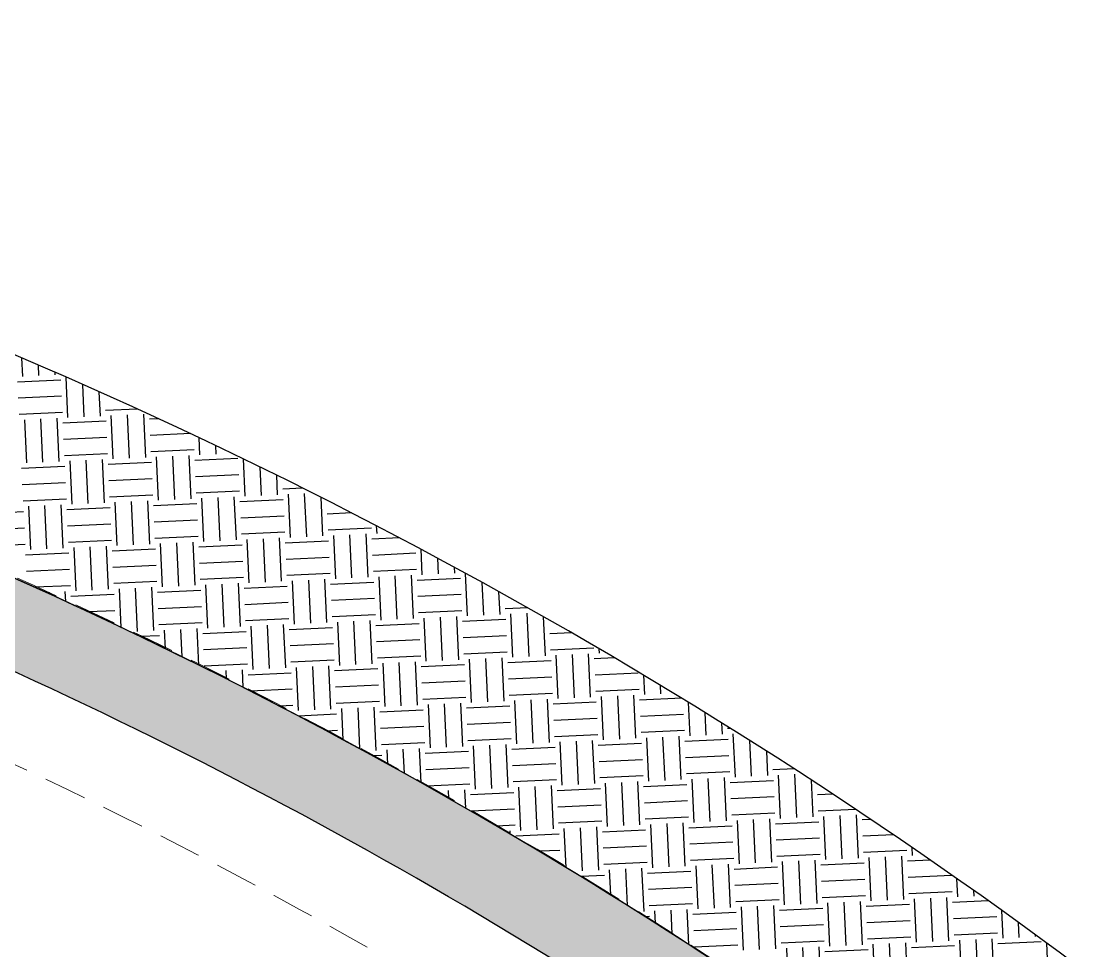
# Model space of a CAD drawing. Header units: millimetres. Extents: x 132785 to 150483, y 90225 to 103753.
# Drawn here: x 145453.5 to 145768.3, y 103457.6 to 103729.8 of the extents above; entities that cross this region are included whole.
import ezdxf

# ---------------------------------------------------------------- set-up
doc = ezdxf.new("R2010")
doc.units = ezdxf.units.MM
doc.linetypes.add('061-GZM-AP-100$0$HIDDEN', pattern=[0.375, 0.25, -0.125])
doc.layers.add('061-GZM-AP-100$0$A-HATCH', color=8, linetype='Continuous')
doc.layers.add('061-GZM-AP-100$0$A-tasiyici', color=5, linetype='Continuous')
doc.layers.add('061-GZM-AP-100$0$A-kiris', color=252, linetype='Continuous', lineweight=0)

msp = doc.modelspace()

# ---------------------------------------------------------------- hatches: boundary and pattern name
at = {"layer": '061-GZM-AP-100$0$A-HATCH'}
h = msp.add_hatch(dxfattribs=at)
h.set_pattern_fill('ANSI35', color=253, angle=22.51533976789736, style=0)
h.set_pattern_definition([(67.51533976789736, (144860.2734372866, 102242.7159538275), (-5.867285414414697, 2.428469037438318), []), (67.51533976789736, (144864.4213163044, 102244.4353627588), (-5.867285414414697, 2.428469037438318), [7.937500000000005, -1.587500000000001, 0, -1.587500000000001])])
h.paths.add_polyline_path([(146250.6238913007, 101829.163528936), (146443.8229083294, 101777.4514431281), (146454.1653254913, 101816.0912465351), (146260.9663084601, 101867.8033323416)])
h.paths.add_polyline_path([(146250.4022516617, 102657.0127949358), (146501.5249411894, 102724.3729820165), (146511.8880468963, 102685.7387220889), (146260.7653573664, 102618.3785350075)])
h.paths.add_polyline_path([(145399.5849832454, 103513.0305923262), (145376.4854415698, 103522.5915111468), (145244.51653808, 103203.7489770434), (145267.6160869554, 103194.1880753211)])
edge = h.paths.add_edge_path()
edge.add_line((145446.9835137056, 103568.7141763851), (145437.4197674463, 103545.6077811066))
edge.add_arc((144860.2734379877, 102242.7159550102), 1424.999998637302, 412.01794076941553, 426.10793485718386, ccw=False)
edge.add_line((145737.239383066, 103365.9059332816), (145494.5275422563, 103060.6075911043))
edge.add_line((145494.5275422563, 103060.6075911043), (145514.0969121145, 103045.0499639277))
edge.add_line((145514.0969121145, 103045.0499639277), (145772.3669684719, 103369.9184158345))
edge.add_arc((144860.2734372231, 102242.7159537556), 1450.000000090593, 411.0214045161914, 426.1322048127882)

# ---------------------------------------------------------------- linework, layer by layer
at = {"color": 253}
for p, q in [((145453.8746839959, 103625.8550778419), (145453.6234099291, 103631.253245356)), ((145458.6320328652, 103626.0765230634), (145458.4883036506, 103629.1642845133)), ((145463.3893817331, 103626.2979682832), (145463.3541594054, 103627.0546560999)), ((145467.1514682363, 103613.7593347796), (145466.5986001639, 103625.6367024104)), ((145465.0489797634, 103624.7860004007), (145452.362716112, 103624.1954798116)), ((145471.9088171055, 103613.980780001), (145471.4660704168, 103623.4923894633)), ((145465.2704249856, 103620.0286515321), (145452.5841613342, 103619.4381309429)), ((145476.6661659734, 103614.2022252205), (145476.3345161595, 103621.3271198557)), ((145487.4749810202, 103616.2945731786), (145478.1781338583, 103615.8618232521)), ((145465.4918702069, 103615.2713026629), (145452.8056065555, 103614.6807820738)), ((145455.0557251743, 103600.4825505391), (145454.4652045851, 103613.1688141905)), ((145459.8130740435, 103600.7039957605), (145459.2225534543, 103613.3902594119)), ((145464.5704229113, 103600.9254409803), (145463.9799023222, 103613.6117046318)), ((145478.3257640041, 103612.6902573384), (145465.6395003527, 103612.0997367493)), ((145480.4282524768, 103601.6635917176), (145479.8377318876, 103614.3498553691)), ((145485.1856013461, 103601.8850369383), (145484.595080757, 103614.5713005897)), ((145489.9429502139, 103602.1064821581), (145489.3524296248, 103614.7927458095)), ((145493.7572723923, 103613.4085636637), (145491.0120276556, 103613.2807779276)), ((145503.0538518566, 103609.0736444217), (145491.2334728771, 103608.5234290587)), ((145478.5472092257, 103607.9329084696), (145465.8609455742, 103607.3423878804)), ((145505.8007797797, 103602.8446328957), (145505.5659727602, 103607.8890357705)), ((145478.7686544468, 103603.1755596002), (145466.0823907954, 103602.5850390111)), ((145504.1411817497, 103604.3566007785), (145491.4549180983, 103603.7660801894)), ((145510.5581286491, 103603.0660781168), (145510.441397169, 103605.5738422159)), ((145468.3325094145, 103588.3868074767), (145467.7419888254, 103601.0730711282)), ((145473.0898582838, 103588.6082526981), (145472.4993376947, 103601.2945163495)), ((145477.8472071516, 103588.8296979177), (145477.2566865625, 103601.5159615691)), ((145491.6025482459, 103600.5945142759), (145478.9162845945, 103600.0039936867)), ((145493.7050367175, 103589.5678486549), (145493.1145161284, 103602.2541123064)), ((145498.4623855868, 103589.7892938763), (145497.8718649977, 103602.4755575278)), ((145503.2197344545, 103590.0107390966), (145502.6292138654, 103602.697002748)), ((145516.9750755487, 103601.7755554542), (145504.2888118973, 103601.185034865)), ((145519.0775640203, 103590.7488898343), (145518.5693729225, 103601.6664537079)), ((145466.230020943, 103599.4134730976), (145453.5437572916, 103598.8229525084)), ((145517.1965207707, 103597.0182065856), (145504.5102571193, 103596.4276859964)), ((145523.8349128896, 103590.9703350541), (145523.4475290982, 103599.2925730977)), ((145528.5922617574, 103591.191780275), (145528.3267207144, 103596.896447891)), ((145466.451466165, 103594.656124229), (145453.7652025135, 103594.0656036398)), ((145491.8239934678, 103595.8371654073), (145479.1377298164, 103595.2466448182)), ((145492.0454386881, 103591.0798165378), (145479.3591750367, 103590.4892959487)), ((145517.417965991, 103592.2608577161), (145504.7317023395, 103591.670337127)), ((145511.7391698274, 103577.693550814), (145511.1486492382, 103590.3798144654)), ((145516.4965186951, 103577.9149960343), (145515.9059981059, 103590.6012596857)), ((145535.9233764626, 103593.1222481297), (145530.1042296424, 103592.8513783053)), ((145532.354348261, 103578.6531467718), (145531.7638276718, 103591.3394104233)), ((145537.1116971303, 103578.8745919919), (145536.5211765412, 103591.5608556433)), ((145541.8690459981, 103579.0960372127), (145541.3430077809, 103590.397014074)), ((145466.6729113852, 103589.8987753595), (145453.9866477338, 103589.3082547704)), ((145456.2367663525, 103575.1100232362), (145455.6462457634, 103587.7962868876)), ((145460.9941152218, 103575.3314684576), (145460.4035946326, 103588.0177321091)), ((145465.7514640896, 103575.5529136775), (145465.1609435005, 103588.2391773289)), ((145479.5068051827, 103587.3177300356), (145466.8205415313, 103586.7272094464)), ((145481.6092936551, 103576.2910644147), (145481.0187730659, 103588.9773280662)), ((145486.3666425244, 103576.5125096354), (145485.7761219353, 103589.1987732869)), ((145491.1239913922, 103576.7339548552), (145490.5334708031, 103589.4202185066)), ((145504.8793324856, 103588.4987712139), (145492.1930688341, 103587.9082506247)), ((145506.9818209581, 103577.4721055929), (145506.3913003689, 103590.1583692443)), ((145530.2518597884, 103589.6798123921), (145517.565596137, 103589.089291803)), ((145454.1342778798, 103586.1366888573), (145441.4480142284, 103585.5461682681)), ((145530.4733050096, 103584.9224635233), (145517.7870413582, 103584.3319429342)), ((145550.2779071805, 103585.844328752), (145543.159568661, 103585.5129841125)), ((145454.355723101, 103581.3793399884), (145441.6694594495, 103580.7888193993)), ((145479.7282504038, 103582.5603811667), (145467.0419867524, 103581.9698605776)), ((145505.1007777067, 103583.741422345), (145492.4145140553, 103583.1509017559)), ((145556.0672775346, 103581.3461558322), (145543.3810138831, 103580.755635243)), ((145557.7268755636, 103579.8341879494), (145557.6239675903, 103582.0449790797)), ((145479.949695626, 103577.8030322973), (145467.2634319745, 103577.2125117081)), ((145505.3222229288, 103578.9840734756), (145492.6359592774, 103578.3935528864)), ((145530.6947502317, 103580.1651146539), (145518.0084865803, 103579.5745940647)), ((145520.2586051986, 103565.3763625314), (145519.6680846094, 103578.0626261828)), ((145525.0159540679, 103565.5978077513), (145524.4254334788, 103578.2840714027)), ((145529.7733029357, 103565.8192529721), (145529.1827823465, 103578.5055166235)), ((145543.5286440304, 103577.5840693303), (145530.8423803789, 103576.9935487411)), ((145545.6311325016, 103566.5574037091), (145545.0406119125, 103579.2436673606)), ((145550.3884813708, 103566.7788489302), (145549.7979607817, 103579.4651125817)), ((145555.1458302386, 103567.0002941502), (145554.5553096495, 103579.6865578016)), ((145564.2944544497, 103578.5506769099), (145556.2149076818, 103578.1745899194)), ((145454.5771683231, 103576.621991119), (145441.8909046716, 103576.0314705298)), ((145469.5135505928, 103563.0142801739), (145468.9230300037, 103575.7005438253)), ((145474.2708994621, 103563.2357253952), (145473.680378873, 103575.9219890467)), ((145479.0282483299, 103563.4571706148), (145478.4377277408, 103576.1434342662)), ((145492.7835894246, 103575.2219869737), (145480.0973257732, 103574.6314663845)), ((145494.8860778958, 103564.1953213521), (145494.2955573067, 103576.8815850035)), ((145499.6434267651, 103564.4167665734), (145499.052906176, 103577.1030302248)), ((145504.4007756329, 103564.6382117937), (145503.8102550437, 103577.3244754452)), ((145518.1561167275, 103576.403028152), (145505.469853076, 103575.8125075628)), ((145571.0036598045, 103567.7384448882), (145570.6573708068, 103575.1778358325)), ((145467.4110621217, 103574.0409457954), (145454.7247984703, 103573.4504252062)), ((145518.3775619477, 103571.6456792831), (145505.6912982963, 103571.0551586939)), ((145543.7500892506, 103572.8267204614), (145531.0638255992, 103572.2361998722)), ((145569.1226165535, 103574.0077616397), (145556.436352902, 103573.4172410505)), ((145575.7610086738, 103567.9598901087), (145575.5469057514, 103572.559503013)), ((145467.632507342, 103569.2835969265), (145454.9462436906, 103568.6930763374)), ((145493.0050346449, 103570.4646381048), (145480.3187709934, 103569.8741175156)), ((145569.3440617745, 103569.25041277), (145556.6577981231, 103568.6598921809)), ((145580.5183575416, 103568.1813353283), (145580.4375475793, 103569.9173907793)), ((145584.2804440448, 103555.6427018257), (145583.6985940435, 103568.1426936248)), ((145493.2264798659, 103565.7072892352), (145480.5402162144, 103565.116768646)), ((145518.5990071688, 103566.8883304134), (145505.9127435173, 103566.2978098243)), ((145512.9202110057, 103552.3210235111), (145512.3296904165, 103565.0072871625)), ((145517.6775598734, 103552.5424687314), (145517.0870392842, 103565.2287323828)), ((145543.9715344716, 103568.0693715917), (145531.2852708202, 103567.4788510025)), ((145533.5353894393, 103553.2806194689), (145532.9448688501, 103565.9668831204)), ((145538.2927383086, 103553.502064689), (145537.7022177194, 103566.1883283404)), ((145543.0500871764, 103553.7235099098), (145542.4595665873, 103566.4097735613)), ((145556.80542827, 103565.4883262674), (145544.1191646185, 103564.8978056782)), ((145558.9079167419, 103554.4616606465), (145558.3173961527, 103567.1479242979)), ((145563.6652656111, 103554.6831058675), (145563.074745022, 103567.369369519)), ((145568.4226144789, 103554.9045510886), (145567.8320938898, 103567.5908147401)), ((145582.1779555728, 103566.6693674457), (145569.4916919214, 103566.0788468565)), ((145589.0377929141, 103555.8641470465), (145588.5910971506, 103565.460595219)), ((145467.853952563, 103564.5262480568), (145457.4330920118, 103564.0411775206)), ((145461.607850286, 103562.146483921), (145461.5846358109, 103562.6452048062)), ((145466.4793595769, 103559.9153995383), (145466.3419846788, 103562.866650026)), ((145480.6878463614, 103561.9452027325), (145468.0015827099, 103561.3546821433)), ((145482.7252599631, 103552.3165526538), (145482.1998142442, 103563.6048007633)), ((145487.5476837027, 103551.1399823326), (145486.9571631136, 103563.826245984)), ((145492.3050325705, 103551.3614275523), (145491.7145119814, 103564.0476912038)), ((145506.0603736643, 103563.1262439108), (145493.3741100128, 103562.5357233216)), ((145508.1628621363, 103552.09957829), (145507.5723415472, 103564.7858419414)), ((145531.4329009671, 103564.3072850891), (145518.7466373157, 103563.7167644999)), ((145582.3994007927, 103561.9120185768), (145569.7131371413, 103561.3214979876)), ((145593.7951417819, 103556.0855922662), (145593.4847271148, 103562.7542882968)), ((145531.654346187, 103559.5499362202), (145518.9680825355, 103558.959415631)), ((145557.0268734898, 103560.7309773985), (145544.3406098384, 103560.1404568093)), ((145480.9092915812, 103557.1878538636), (145473.1465385683, 103556.8265129985)), ((145506.2818188841, 103558.3688950419), (145493.5955552327, 103557.7783744527)), ((145557.2483187118, 103555.9736285292), (145544.5620550604, 103555.3831079401)), ((145582.6208460147, 103557.1546697075), (145569.9345823633, 103556.5641491184)), ((145601.8881211751, 103558.051523422), (145595.3071096662, 103557.7451902967)), ((145597.5572282854, 103543.5469587629), (145596.9667076962, 103556.2332224143)), ((145602.3145771547, 103543.7684039838), (145601.7240565656, 103556.4546676353)), ((145506.5032641061, 103553.6115461727), (145493.8170004547, 103553.0210255835)), ((145531.875791409, 103554.792587351), (145519.1895277575, 103554.2020667618)), ((145521.4396463768, 103540.0038352285), (145520.8491257877, 103552.69009888)), ((145526.1969952462, 103540.2252804484), (145525.6064746571, 103552.9115440998)), ((145530.954344114, 103540.4467256692), (145530.3638235248, 103553.1329893207)), ((145546.8121736799, 103541.1848764063), (145546.2216530907, 103553.8711400577)), ((145551.5695225491, 103541.4063216274), (145550.97900196, 103554.0925852788)), ((145556.3268714169, 103541.6277668473), (145555.7363508278, 103554.3140304987)), ((145570.0822125115, 103553.3925832051), (145557.3959488601, 103552.802062616)), ((145572.1847009828, 103542.3659175853), (145571.5941803936, 103555.0521812368)), ((145576.9420498521, 103542.5873628058), (145576.3515292629, 103555.2736264572)), ((145581.6993987199, 103542.8088080255), (145581.1088781308, 103555.4950716769)), ((145595.4547398144, 103554.5736243834), (145582.7684761629, 103553.9831037943)), ((145607.0719260224, 103543.9898492038), (145606.53997534, 103555.4178446549)), ((145493.9646306029, 103549.8494596703), (145488.4262029841, 103549.5916567718)), ((145495.7304433409, 103546.0556614461), (145495.476598485, 103551.5090577006)), ((145500.6093539192, 103543.6655738627), (145500.2339473543, 103551.730502922)), ((145505.4893475936, 103541.2522178904), (145504.991296222, 103551.9519481423)), ((145519.3371579057, 103551.0305008486), (145506.6508942543, 103550.4399802594)), ((145544.7096852086, 103552.2115420269), (145532.0234215572, 103551.6210214377)), ((145595.6761850346, 103549.8162755149), (145582.9899213832, 103549.2257549257)), ((145614.7696615516, 103550.7050392448), (145608.362448686, 103550.406796104)), ((145519.558603126, 103546.27315198), (145506.8723394746, 103545.6826313908)), ((145544.9311304289, 103547.4541931583), (145532.2448667774, 103546.8636725691)), ((145570.3036577317, 103548.6352343366), (145557.6173940803, 103548.0447137474)), ((145621.2701575581, 103546.2399678237), (145608.5838939067, 103545.6494472345)), ((145570.5251029524, 103543.8778854671), (145557.8388393009, 103543.2873648779)), ((145595.8976302553, 103545.0589266454), (145583.2113666038, 103544.4684060562)), ((145585.4614852231, 103530.2701745228), (145584.8709646339, 103542.9564381743)), ((145590.2188340924, 103530.4916197437), (145589.6283135033, 103543.1778833951)), ((145594.9761829602, 103530.7130649633), (145594.3856623711, 103543.3993286148)), ((145610.8340125261, 103531.4512157005), (145610.2434919369, 103544.1374793519)), ((145615.5913613953, 103531.6726609219), (145615.0008408062, 103544.3589245733)), ((145620.3487102631, 103531.8941061412), (145619.758189674, 103544.5803697927)), ((145627.3855479468, 103543.3461893971), (145621.4177877053, 103543.0684019106)), ((145622.9297555884, 103544.7279999409), (145622.870613607, 103545.9985581259)), ((145519.7800483466, 103541.5158031105), (145507.0937846952, 103540.9252825213)), ((145518.5080111271, 103534.7017299882), (145518.2680804625, 103539.85620508)), ((145545.1525756495, 103542.6968442888), (145532.4663119981, 103542.1063236996)), ((145534.7164306176, 103527.9080921661), (145534.1259100284, 103540.5943558175)), ((145539.4737794869, 103528.1295373861), (145538.8832588978, 103540.8158010376)), ((145544.2311283547, 103528.3509826069), (145543.6406077655, 103541.0372462584)), ((145557.9864694481, 103540.1157989648), (145545.3002057966, 103539.5252783756)), ((145560.0889579202, 103529.0891333436), (145559.498437331, 103541.7753969951)), ((145564.8463067895, 103529.3105785647), (145564.2557862003, 103541.9968422161)), ((145569.6036556572, 103529.5320237857), (145569.0131350681, 103542.2182874372)), ((145583.3589967509, 103541.2968401431), (145570.6727330995, 103540.7063195539)), ((145608.7315240538, 103542.4778813214), (145596.0452604024, 103541.8873607322)), ((145513.6250957347, 103537.1778537701), (145513.5107315948, 103539.6347598596)), ((145532.6139421452, 103538.9347577865), (145519.9276784938, 103538.3442371974)), ((145608.9529692759, 103537.7205324525), (145596.2667056245, 103537.1300118634)), ((145634.3254965788, 103538.9015736308), (145621.6392329274, 103538.3110530417)), ((145636.2065398289, 103532.6322568792), (145635.9445812509, 103538.2599617331)), ((145532.8353873673, 103534.1774089176), (145520.646413786, 103533.6100362019)), ((145558.2079146702, 103535.3584500959), (145545.5216510188, 103534.7679295068)), ((145583.5804419731, 103536.5394912742), (145570.8941783216, 103535.9489706851)), ((145634.5469417987, 103534.1442247612), (145621.8606781473, 103533.553704172)), ((145640.9638886982, 103532.8537020999), (145640.8495239748, 103535.3106207248)), ((145558.4293598901, 103530.6011012263), (145545.7430962386, 103530.0105806372)), ((145583.8018871929, 103531.7821424046), (145571.1156235415, 103531.1916218155)), ((145609.1744144958, 103532.9631835829), (145596.4881508444, 103532.3726629937)), ((145598.7382694636, 103518.17443146), (145598.1477488745, 103530.8606951115)), ((145603.495618333, 103518.395876681), (145602.9050977438, 103531.0821403324)), ((145608.2529672008, 103518.6173219009), (145607.6624466116, 103531.3035855523)), ((145622.0083082949, 103530.382138259), (145609.3220446435, 103529.7916176699)), ((145624.1107967666, 103519.355472638), (145623.5202761775, 103532.0417362895)), ((145628.8681456359, 103519.576917859), (145628.2776250468, 103532.2631815105)), ((145633.6254945037, 103519.7983630793), (145633.0349739146, 103532.4846267307)), ((145647.0471450281, 103531.5476467984), (145634.6945719464, 103530.9726588482)), ((145533.0568325872, 103529.420060048), (145529.1257405657, 103529.2370754561)), ((145547.8290399564, 103519.339349053), (145547.4026942691, 103528.4986127548)), ((145552.7198712946, 103516.6931655664), (145552.1600431383, 103528.720057976)), ((145557.5079125952, 103516.2552395444), (145556.9173920061, 103528.9415031958)), ((145571.2632536892, 103528.0200559024), (145558.5769900377, 103527.4295353133)), ((145573.3657421611, 103516.9933902825), (145572.7752215719, 103529.6796539339)), ((145578.1230910304, 103517.2148355029), (145577.5325704413, 103529.9010991544)), ((145582.8804398982, 103517.4362807226), (145582.2899193091, 103530.122544374)), ((145596.635780992, 103529.2010970807), (145583.9495173406, 103528.6105764916)), ((145649.4833240696, 103520.5365138168), (145649.0271372036, 103530.3368611084)), ((145654.2406729389, 103520.7579590373), (145653.9353456985, 103527.3173609322)), ((145545.8907263863, 103526.8390147241), (145534.7097524754, 103526.3185624079)), ((145596.8572262122, 103524.4437482118), (145584.1709625607, 103523.8532276226)), ((145622.229753515, 103525.6247893901), (145609.5434898636, 103525.0342688009)), ((145647.6022808179, 103526.8058305684), (145634.9160171665, 103526.2153099793)), ((145658.9980218067, 103520.9794042576), (145658.8447963697, 103524.2711748197)), ((145546.1121716064, 103522.0816658552), (145542.9854945723, 103521.9361251968)), ((145571.4846989093, 103523.2627070335), (145558.7984352579, 103522.6721864444)), ((145647.8237260398, 103522.0484816989), (145635.1374623884, 103521.4579611098)), ((145661.3925461668, 103522.6800835539), (145660.5099896913, 103522.6390022881)), ((145662.7601083102, 103508.4407707541), (145662.169587721, 103521.1270344056)), ((145571.7061441312, 103518.505358164), (145559.0198804797, 103517.9148375749)), ((145597.0786714341, 103519.6863993423), (145584.3924077826, 103519.0958787532)), ((145591.3998752707, 103505.1190924408), (145590.8093546816, 103517.8053560922)), ((145596.1572241385, 103505.3405376604), (145595.5667035494, 103518.0268013119)), ((145622.4511987369, 103520.8674405206), (145609.7649350855, 103520.2769199315)), ((145612.0150537044, 103506.0786883976), (145611.4245331152, 103518.7649520491)), ((145616.7724025736, 103506.300133619), (145616.1818819845, 103518.9863972704)), ((145621.5297514414, 103506.5215788384), (145620.9392308523, 103519.2078424898)), ((145635.2850925344, 103518.2863951968), (145622.598828883, 103517.6958746077)), ((145637.3875810072, 103507.2597295763), (145636.7970604181, 103519.9459932278)), ((145642.1449298765, 103507.4811747971), (145641.5544092873, 103520.1674384485)), ((145646.9022787443, 103507.7026200168), (145646.3117581551, 103520.3888836682)), ((145660.6576198373, 103519.4674363751), (145647.9713561859, 103518.876915786)), ((145667.5174571794, 103508.6622159753), (145667.030001345, 103519.1343203315)), ((145559.1675106258, 103514.7432716619), (145556.5204841832, 103514.620057794)), ((145560.8738428036, 103512.2273054067), (145560.6794785093, 103516.4028696922)), ((145565.7677906801, 103509.5141687494), (145565.4368273786, 103516.6243149132)), ((145570.6629225503, 103506.7755961019), (145570.1941762464, 103516.8457601343)), ((145584.5400379287, 103515.9243128402), (145571.8537742773, 103515.3337922511)), ((145586.6425264014, 103504.8976472199), (145586.0520058122, 103517.5839108714)), ((145609.9125652316, 103517.1053540185), (145597.2263015801, 103516.5148334294)), ((145660.8790650596, 103514.7100875063), (145648.1928014082, 103514.1195669172)), ((145672.2748060472, 103508.8836611953), (145671.94281307, 103516.0159280741)), ((145610.1340104539, 103512.3480051498), (145597.4477468025, 103511.7574845606)), ((145635.5065377568, 103513.5290463281), (145622.8202741054, 103512.9385257389)), ((145584.7614831511, 103511.1669639715), (145572.0752194996, 103510.5764433823)), ((145635.7279829779, 103508.7716974588), (145623.0417193265, 103508.1811768697)), ((145661.1005102808, 103509.9527386371), (145648.4142466293, 103509.362218048)), ((145680.0164191216, 103510.8332369414), (145673.7867739322, 103510.5432592263)), ((145676.0368925505, 103496.3450276918), (145675.4463719613, 103509.0312913432)), ((145680.7942414198, 103496.5664729133), (145680.2037208306, 103509.2527365647)), ((145584.9829283721, 103506.4096151022), (145572.3572340677, 103505.8219138969)), ((145610.355455675, 103507.5906562805), (145597.6691920236, 103507.0001356914)), ((145599.9193106419, 103492.8019041571), (145599.3287900528, 103505.4881678086)), ((145604.6766595113, 103493.0233493781), (145604.0861389221, 103505.7096130296)), ((145609.4340083791, 103493.244794598), (145608.8434877899, 103505.9310582495)), ((145625.2918379449, 103493.9829453352), (145624.7013173558, 103506.6692089866)), ((145630.0491868142, 103494.2043905562), (145629.4586662251, 103506.8906542076)), ((145634.806535682, 103494.4258357764), (145634.2160150929, 103507.1120994279)), ((145648.5618767759, 103506.1906521341), (145635.8756131245, 103505.600131545)), ((145650.6643652479, 103495.163986514), (145650.0738446587, 103507.8502501654)), ((145655.4217141172, 103495.3854317344), (145654.8311935281, 103508.0716953858)), ((145660.179062985, 103495.6068769548), (145659.5885423959, 103508.2931406062)), ((145673.9344040788, 103507.3716933124), (145661.2481404274, 103506.7811727233)), ((145685.5515902875, 103496.7879181326), (145685.0499267048, 103507.5652501875)), ((145578.8241301489, 103502.154281729), (145578.7136116195, 103504.5285718515)), ((145583.7224617206, 103499.3469692995), (145583.4709604873, 103504.7500170712)), ((145597.8168221702, 103503.8285697776), (145585.1305585188, 103503.2380491884)), ((145623.189349473, 103505.0096109559), (145610.5030858216, 103504.4190903667)), ((145674.1558492991, 103502.6143444435), (145661.4695856477, 103502.0238238544)), ((145691.3783345052, 103503.4160172125), (145686.8421129505, 103503.2048650326)), ((145598.0382673905, 103499.0712209086), (145585.3520037391, 103498.4807003195)), ((145623.4107946933, 103500.2522620869), (145610.7245310419, 103499.6617414978)), ((145648.7833219962, 103501.4333032651), (145636.0970583448, 103500.8427826761)), ((145698.0968926621, 103498.9610961553), (145687.0635581724, 103498.4475161634)), ((145649.0047672181, 103496.675954396), (145636.3185035666, 103496.0854338068)), ((145674.3772945209, 103497.8569955743), (145661.6910308695, 103497.2664749851)), ((145663.9411494884, 103483.0682434513), (145663.3506288993, 103495.7545071027)), ((145668.6984983577, 103483.2896886724), (145668.1079777686, 103495.9759523239)), ((145673.4558472255, 103483.5111338924), (145672.8653266364, 103496.1973975438)), ((145689.3136767914, 103484.2492846293), (145688.7231562022, 103496.9355482808)), ((145694.0710256607, 103484.4707298502), (145693.4805050716, 103497.1569935016)), ((145698.8283745285, 103484.6921750713), (145698.2378539393, 103497.3784387227)), ((145702.5358446336, 103495.9892828221), (145699.8974519699, 103495.8664708396)), ((145598.2597126123, 103494.3138720394), (145592.8275553128, 103494.0610158149)), ((145596.7906503321, 103491.7325249296), (145596.7477447276, 103492.654274009)), ((145623.6322399152, 103495.4949132177), (145610.9459762637, 103494.9043926285)), ((145613.1383196909, 103481.9473562867), (145612.6055742935, 103493.3924247462)), ((145617.9534437519, 103480.9276063161), (145617.3629231628, 103493.6138699676)), ((145622.7107926197, 103481.1490515355), (145622.1202720306, 103493.835315187)), ((145636.4661337127, 103492.9138678938), (145623.7798700612, 103492.3233473047)), ((145638.5686221855, 103481.8872022734), (145637.9781015963, 103494.5734659249)), ((145643.3259710548, 103482.1086474942), (145642.7354504656, 103494.7949111456)), ((145648.0833199226, 103482.3300927139), (145647.4927993334, 103495.0163563654)), ((145661.8386610156, 103494.0949090721), (145649.1523973641, 103493.504388483)), ((145687.2111883184, 103495.2759502504), (145674.524924667, 103494.6854296613)), ((145611.0936064098, 103491.7328267155), (145598.4073427584, 103491.1423061264)), ((145687.4326335399, 103490.5186013818), (145674.7463698885, 103489.9280807926)), ((145709.1352828527, 103491.5288169669), (145700.1188971914, 103491.1091219709)), ((145611.3150516313, 103486.9754778469), (145605.2690732389, 103486.6940494594)), ((145636.6875789342, 103488.1565190252), (145624.0013152827, 103487.565998436)), ((145662.0601062371, 103489.3375602035), (145649.3738425856, 103488.7470396143)), ((145713.0266060646, 103486.9422936904), (145700.3403424132, 103486.3517731012)), ((145714.6862040944, 103485.4303258071), (145714.5752628442, 103487.8136973191)), ((145636.909024156, 103483.3991701555), (145624.2227605046, 103482.8086495663)), ((145662.2815514589, 103484.5802113338), (145649.5952878074, 103483.9896907447)), ((145687.6540787618, 103485.7612525121), (145674.9678151103, 103485.1707319229)), ((145677.2179337288, 103470.9725003889), (145676.6274131396, 103483.6587640403)), ((145681.9752825981, 103471.1939456104), (145681.3847620089, 103483.8802092618)), ((145686.7326314658, 103471.4153908297), (145686.1421108767, 103484.1016544812)), ((145700.4879725601, 103483.1802071881), (145687.8017089087, 103482.589686599)), ((145702.5904610317, 103472.1535415668), (145701.9999404426, 103484.8398052182)), ((145707.347809901, 103472.3749867884), (145706.7572893118, 103485.0612504399)), ((145712.1051587688, 103472.5964320086), (145711.5146381796, 103485.28269566)), ((145719.9806834265, 103484.0875544908), (145713.1742362116, 103483.7707277773)), ((145626.2266301849, 103473.900629775), (145625.8823585341, 103481.2966816837)), ((145631.1371226138, 103470.8320634212), (145630.6397074034, 103481.5181269047)), ((145635.9875768603, 103469.0533084735), (145635.3970562711, 103481.739572125)), ((145649.7429179544, 103480.8181248316), (145637.0566543029, 103480.2276042424)), ((145651.8454064262, 103469.7914592111), (145651.254885837, 103482.4777228625)), ((145656.6027552955, 103470.0129044315), (145656.0122347063, 103482.699168083)), ((145661.3601041633, 103470.2343496519), (145660.7695835741, 103482.9206133034)), ((145675.1154452573, 103481.9991660098), (145662.4291816058, 103481.4086454207)), ((145624.3703906515, 103479.6370836533), (145617.454030662, 103479.3151407165)), ((145675.3368904781, 103477.2418171409), (145662.6506268267, 103476.6512965518)), ((145700.709417781, 103478.4228583192), (145688.0231541296, 103477.8323377301)), ((145726.0819450839, 103479.6038994975), (145713.3956814324, 103479.0133789083)), ((145727.9629883347, 103473.334582745), (145727.7134016905, 103478.6964990436)), ((145649.9643631752, 103476.0607759626), (145637.2780995238, 103475.4702553735)), ((145726.3033903047, 103474.8465506282), (145713.6171266533, 103474.2560300391)), ((145732.720337204, 103473.5560279658), (145732.6427785616, 103475.2222347047)), ((145650.1858083961, 103471.3034270933), (145637.4995447447, 103470.7129065042)), ((145675.558335699, 103472.4844682716), (145662.8720720476, 103471.8939476825)), ((145669.879539536, 103457.9171613696), (145669.2890189469, 103470.603425021)), ((145674.6368884038, 103458.1386065895), (145674.0463678146, 103470.8248702409)), ((145700.9308630018, 103473.6655094499), (145688.2445993504, 103473.0749888608)), ((145690.4947179697, 103458.8767573265), (145689.9041973805, 103471.5630209779)), ((145695.252066839, 103459.0982025473), (145694.6615462499, 103471.7844661988)), ((145700.0094157067, 103459.3196477684), (145699.4188951176, 103472.0059114198)), ((145713.7647567999, 103471.0844641254), (145701.0784931484, 103470.4939435363)), ((145715.8672452727, 103460.0577985042), (145715.2767246835, 103472.7440621557)), ((145720.624594142, 103460.2792437259), (145720.0340735528, 103472.9655073774)), ((145725.3819430097, 103460.500688946), (145724.7914224205, 103473.1869525974)), ((145736.9481072087, 103472.1636034306), (145726.4510204513, 103471.6749847146)), ((145637.6471748913, 103467.5413405905), (145636.4435319768, 103467.4853133833)), ((145639.324199241, 103465.6549998547), (145639.1591427746, 103469.200938622)), ((145644.2382168855, 103462.5107006389), (145643.9164916439, 103469.4223838427)), ((145649.1535771878, 103459.337556821), (145648.6738405117, 103469.6438290625)), ((145663.0197021941, 103468.7223817689), (145650.3334385427, 103468.1318611797)), ((145665.1221906668, 103457.6957161484), (145664.5316700776, 103470.3819797998)), ((145688.392229497, 103469.9034229471), (145675.7059658456, 103469.312902358)), ((145739.3587293242, 103467.5081564346), (145726.6724656728, 103466.9176358454)), ((145741.2397725752, 103461.2388396832), (145740.8615795439, 103469.3636309193)), ((145688.6136747185, 103465.146074078), (145675.927411067, 103464.5555534888)), ((145713.9862020213, 103466.3271152563), (145701.2999383699, 103465.7365946671)), ((145745.9971214445, 103461.460284904), (145745.7947859681, 103465.807095578)), ((145663.2411474156, 103463.9650328997), (145650.5548837641, 103463.3745123105)), ((145714.2076472417, 103461.5697663872), (145701.5213835902, 103460.9792457981)), ((145739.5801745445, 103462.7508075655), (145726.8939108931, 103462.1602869763)), ((145738.65872725, 103448.4049458838), (145738.0682066609, 103461.0912095352)), ((145750.7544703123, 103461.681730124), (145750.7294537647, 103462.2191652698)), ((145663.4625926359, 103459.2076840306), (145650.7763289845, 103458.6171634414)), ((145688.8351199388, 103460.3887252089), (145676.1488562874, 103459.7982046197)), ((145678.3989749071, 103445.599973086), (145677.8084543179, 103458.2862367375)), ((145683.1563237763, 103445.8214183075), (145682.5658031872, 103458.507681959)), ((145687.9136726441, 103446.0428635269), (145687.323152055, 103458.7291271783)), ((145703.77150221, 103446.7810142639), (145703.1809816209, 103459.4672779153)), ((145708.5288510793, 103447.0024594856), (145707.9383304901, 103459.688723137)), ((145713.2861999471, 103447.2239047057), (145712.6956793579, 103459.9101683571)), ((145727.0415410419, 103458.9887210634), (145714.3552773905, 103458.3982004742)), ((145729.144029513, 103447.9620554421), (145728.5535089239, 103460.6483190936)), ((145733.9013783823, 103448.183500663), (145733.3108577931, 103460.8697643144)), ((145752.4140683448, 103460.1697622417), (145739.7278046933, 103459.5792416525)), ((145754.5165568162, 103449.1430966208), (145754.0200511996, 103459.8096191295)), ((145701.669013739, 103457.8076798851), (145688.9827500876, 103457.2171592959))]:
    msp.add_line(p, q, dxfattribs=at)
for radius in [1510, 1450]:
    msp.add_arc((144860.2734372866, 102242.7159538275), radius, 45.01533973579349, 80.01533978677315, dxfattribs=at)
at = {"layer": '061-GZM-AP-100$0$A-kiris', "color": 253, "linetype": '061-GZM-AP-100$0$HIDDEN', "ltscale": 50}
for radius in [1450, 1400]:
    msp.add_circle((144860.2734354042, 102242.7159559921), radius, dxfattribs=at)
at = {"layer": '061-GZM-AP-100$0$A-tasiyici', "color": 253}
for centre, radius, start, end in [((144860.2734372859, 102242.7159538208), 1450.000000006577, 51.02140451789258, 66.1322048146625), ((144860.2734372965, 102242.7159538376), 1424.999999986892, 52.01794077716838, 66.10793485047938)]:
    msp.add_arc(centre, radius, start, end, dxfattribs=at)

doc.saveas('drawing.dxf')
